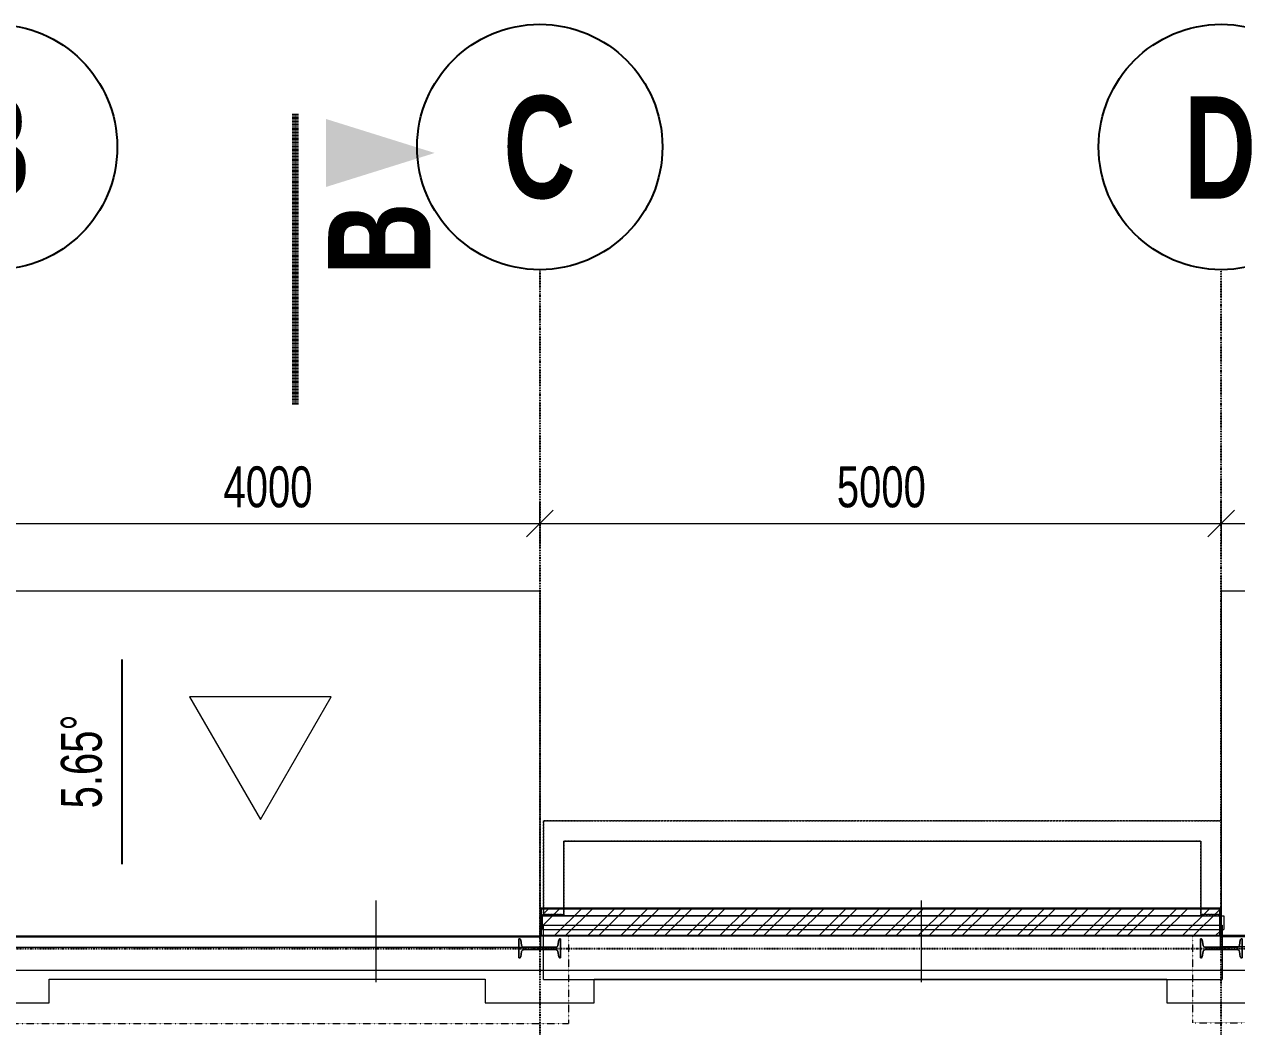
# Model space of a CAD drawing. Header units: millimetres. Extents: x 2179 to 48742, y 3478 to 161002.
# Drawn here: x 22288 to 31183, y 152516 to 159868 of the extents above; entities that cross this region are included whole.
import ezdxf

# ---------------------------------------------------------------- set-up
doc = ezdxf.new("R2010")
doc.units = ezdxf.units.MM
for name, pattern in [('1_Čerchovaná 1_0mm', [2.4, 1.2, -0.6, 0, -0.6]), ('1_Čerchovaná 4_0mm', [8, 4, -2, 0, -2]), ('1_Čerchovaná 6_0mm', [12, 6, -3, 0, -3]), ('3_Čárkovaná 1_0mm', [2, 1, -1])]:
    doc.linetypes.add(name, pattern=pattern)
for name, color, linetype, lineweight, true_color in [('2966-1_navrh dispozice stroju-HK_02_dwg-1', 7, 'Continuous', 9, 0x919191), ('A-WALL-PATT-1', 9, 'Continuous', 9, 0x808080), ('S-GRID-1', 9, '1_Čerchovaná 6_0mm', 25, 0x808080), ('S-GRID-IDEN', 9, 'Continuous', 25, 0x808080), ('S-GRID-IDEN-1', 9, 'Continuous', 9, 0x808080)]:
    doc.layers.add(name, color=color, linetype=linetype, lineweight=lineweight, true_color=true_color)
for name, color, linetype, lineweight in [('A-ANNO-DIMS', 7, 'Continuous', 9), ('A-ANNO-DIMS-150', 7, 'Continuous', 9), ('A-DETL-MBND', 7, '3_Čárkovaná 1_0mm', 9), ('A-DETL-THIN-1', 7, 'Continuous', 9), ('A-DOOR', 7, 'Continuous', 9), ('A-DOOR-HDLN', 7, '1_Čerchovaná 1_0mm', 18), ('A-FLOR', 7, 'Continuous', 9), ('A-FLOR-LEVL', 7, 'Continuous', 9), ('A-WALL', 7, 'Continuous', 9), ('A-WALL-1', 7, 'Continuous', 25), ('G-ANNO-DIMS-1', 7, 'Continuous', 25), ('G-ANNO-SYMB', 7, 'Continuous', 9), ('G-ANNO-SYMB-1', 7, '1_Čerchovaná 4_0mm', 100), ('G-ANNO-SYMB-2', 7, 'Continuous', 18), ('Obrys-1', 7, 'Continuous', 9), ('S-COLS', 7, 'Continuous', 9)]:
    doc.layers.add(name, color=color, linetype=linetype, lineweight=lineweight)
doc.styles.add('Arial_1', font='arial.ttf', dxfattribs={"width": 0.7, "height": 300})
doc.styles.add('Arial_B_1', font='arialbd.ttf', dxfattribs={"width": 0.7, "height": 750})
doc.dimstyles.new('Vnitřní_-_průhledné', dxfattribs={"dimscale": 304.8, "dimtxt": 306.07782, "dimasz": 0.639764, "dimexe": 0.492126, "dimexo": 0.0625, "dimgap": 0.098425, "dimtad": 1, "dimdec": 0, "dimrnd": 5, "dimzin": 0, "dimdsep": 46, "dimtxsty": 'Arial_1', "dimblk1": 'OBLIQUE', "dimblk2": 'OBLIQUE', "dimsah": 1, "dimcen": 0.09, "dimdle": 0.492126, "dimazin": 0, "dimtfac": 1, "dimtdec": 4, "dimtix": 1, "dimtmove": 0, "dimatfit": 3, "dimfxl": 0.492126, "dimfxlon": 1, "dimtvp": 1, "dimtolj": 1, "dimtzin": 0, "dimarcsym": 2})

# ---------------------------------------------------------------- blocks, each defined once
blk = doc.blocks.new('M_S profily_ sloup - 374570-1NP _ stroje')
at = {"layer": 'S-COLS'}
for p, q in [((239896, 34497.7), (239824.4, 34378.6)), ((239824.4, 34378.6), (239896, 34497.7)), ((239888.6, 34447.6), (239903.4, 34485.2)), ((239903.4, 34485.2), (239888.6, 34447.6)), ((240095.3, 34307), (239895.5, 34427.1)), ((239895.5, 34427.1), (240095.3, 34307)), ((239899.9, 34495.4), (239896, 34497.7)), ((239896, 34497.7), (239899.9, 34495.4)), ((239824.4, 34378.6), (239828.3, 34376.3)), ((239828.3, 34376.3), (239824.4, 34378.6)), ((239839, 34378), (239865.2, 34408.7)), ((239865.2, 34408.7), (239839, 34378)), ((239886.5, 34412.2), (240086.4, 34292.1)), ((240086.4, 34292.1), (239886.5, 34412.2)), ((239944.9, 34397.4), (239936, 34382.5)), ((239946.3, 34376.3), (239936, 34382.5)), ((239944.5, 34377.3), (239954.8, 34371.2)), ((239955.2, 34391.2), (239944.9, 34397.4)), ((239953.5, 34392.3), (239963.8, 34386.1)), ((239954.8, 34371.2), (239963.8, 34386.1)), ((239979.1, 34376.9), (239970.1, 34362)), ((239980.4, 34355.8), (239970.1, 34362)), ((239978.7, 34356.8), (239989, 34350.6)), ((239989.4, 34370.7), (239979.1, 34376.9)), ((239987.6, 34371.7), (239997.9, 34365.5)), ((239989, 34350.6), (239997.9, 34365.5)), ((240013.2, 34356.4), (240004.3, 34341.4)), ((240014.5, 34335.3), (240004.3, 34341.4)), ((240023.5, 34350.2), (240013.2, 34356.4)), ((240021.8, 34351.2), (240032.1, 34345)), ((240023.1, 34330.1), (240032.1, 34345)), ((240085.8, 34221.5), (240157.4, 34340.6)), ((240157.4, 34340.6), (240085.8, 34221.5)), ((240142.9, 34341.2), (240116.6, 34310.5)), ((240116.6, 34310.5), (240142.9, 34341.2)), ((240157.4, 34340.6), (240153.5, 34343)), ((240153.5, 34343), (240157.4, 34340.6)), ((240012.8, 34336.3), (240023.1, 34330.1)), ((240093.3, 34271.6), (240078.5, 34234)), ((240078.5, 34234), (240093.3, 34271.6)), ((240081.9, 34223.8), (240085.8, 34221.5)), ((240085.8, 34221.5), (240081.9, 34223.8))]:
    blk.add_line(p, q, dxfattribs=at)
at = {"layer": 'S-COLS', "flags": 128}
for points in [[(239895.5, 34427.1), (239892.4, 34429.5), (239889.9, 34432.6), (239888.3, 34436.1), (239887.5, 34439.9), (239887.6, 34443.8), (239888.6, 34447.6)], [(239903.4, 34485.2), (239903.9, 34487.1), (239903.9, 34489), (239903.5, 34490.9), (239902.7, 34492.7), (239901.5, 34494.2), (239899.9, 34495.4)], [(239828.3, 34376.3), (239830.1, 34375.5), (239832, 34375.1), (239834, 34375.2), (239835.8, 34375.7), (239837.5, 34376.7), (239839, 34378)], [(239865.2, 34408.7), (239868.1, 34411.4), (239871.5, 34413.3), (239875.2, 34414.4), (239879.1, 34414.6), (239883, 34413.8), (239886.5, 34412.2)], [(240153.5, 34343), (240151.7, 34343.8), (240149.8, 34344.1), (240147.9, 34344), (240146, 34343.5), (240144.3, 34342.5), (240142.9, 34341.2)], [(240086.4, 34292.1), (240089.5, 34289.7), (240091.9, 34286.7), (240093.6, 34283.1), (240094.4, 34279.3), (240094.3, 34275.4), (240093.3, 34271.6)], [(240116.6, 34310.5), (240113.8, 34307.8), (240110.4, 34305.9), (240106.6, 34304.8), (240102.7, 34304.7), (240098.9, 34305.4), (240095.3, 34307)], [(240078.5, 34234), (240078, 34232.2), (240077.9, 34230.2), (240078.3, 34228.3), (240079.1, 34226.5), (240080.4, 34225), (240081.9, 34223.8)]]:
    blk.add_lwpolyline(points, dxfattribs=at)
at = {"layer": 'S-COLS'}
for centre, radius, start, end in [((239904.1, 34441.4), 16.7, 158.45198, 238.98964), ((239895.6, 34488.2), 8.35, 338.45198, 58.98964), ((239832.6, 34383.4), 8.35, 238.98964, 319.5273), ((239877.9, 34397.9), 16.7, 58.98964, 139.5273), ((240149.2, 34335.8), 8.35, 58.98964, 139.5273), ((240077.8, 34277.8), 16.7, 338.45198, 58.98964), ((240103.9, 34321.3), 16.7, 238.98964, 319.5273), ((240086.2, 34231), 8.35, 158.45198, 238.98964)]:
    blk.add_arc(centre, radius, start, end, dxfattribs=at)
blk = doc.blocks.new('M_S profily_ sloup - 374571-1NP _ stroje')
at = {"layer": 'S-COLS'}
for p, q in [((244181.4, 31921.8), (244109.8, 31802.6)), ((244109.8, 31802.6), (244181.4, 31921.8)), ((244173.9, 31871.6), (244188.8, 31909.2)), ((244188.8, 31909.2), (244173.9, 31871.6)), ((244380.7, 31731), (244180.9, 31851.2)), ((244180.9, 31851.2), (244380.7, 31731)), ((244185.3, 31919.4), (244181.4, 31921.8)), ((244181.4, 31921.8), (244185.3, 31919.4)), ((244109.8, 31802.6), (244113.7, 31800.3)), ((244113.7, 31800.3), (244109.8, 31802.6)), ((244124.3, 31802), (244150.6, 31832.8)), ((244150.6, 31832.8), (244124.3, 31802)), ((244171.9, 31836.3), (244371.7, 31716.1)), ((244371.7, 31716.1), (244171.9, 31836.3)), ((244221.7, 31826.6), (244212.7, 31811.7)), ((244223, 31805.5), (244212.7, 31811.7)), ((244221.3, 31806.6), (244231.6, 31800.4)), ((244232, 31820.4), (244221.7, 31826.6)), ((244230.2, 31821.5), (244240.5, 31815.3)), ((244231.6, 31800.4), (244240.5, 31815.3)), ((244255.8, 31806.1), (244246.9, 31791.2)), ((244257.1, 31785), (244246.9, 31791.2)), ((244255.4, 31786), (244265.7, 31779.9)), ((244266.1, 31799.9), (244255.8, 31806.1)), ((244264.4, 31801), (244274.7, 31794.8)), ((244265.7, 31779.9), (244274.7, 31794.8)), ((244290, 31785.6), (244281, 31770.7)), ((244291.3, 31764.5), (244281, 31770.7)), ((244289.6, 31765.5), (244299.9, 31759.3)), ((244300.2, 31779.4), (244290, 31785.6)), ((244298.5, 31780.4), (244308.8, 31774.2)), ((244299.9, 31759.3), (244308.8, 31774.2)), ((244371.2, 31645.5), (244442.8, 31764.6)), ((244442.8, 31764.6), (244371.2, 31645.5)), ((244428.2, 31765.3), (244402, 31734.5)), ((244402, 31734.5), (244428.2, 31765.3)), ((244442.8, 31764.6), (244438.9, 31767)), ((244438.9, 31767), (244442.8, 31764.6)), ((244378.7, 31695.7), (244363.8, 31658.1)), ((244363.8, 31658.1), (244378.7, 31695.7)), ((244367.3, 31647.9), (244371.2, 31645.5)), ((244371.2, 31645.5), (244367.3, 31647.9))]:
    blk.add_line(p, q, dxfattribs=at)
at = {"layer": 'S-COLS', "flags": 128}
for points in [[(244180.9, 31851.2), (244177.8, 31853.6), (244175.3, 31856.6), (244173.6, 31860.1), (244172.8, 31863.9), (244172.9, 31867.8), (244173.9, 31871.6)], [(244188.8, 31909.2), (244189.3, 31911.1), (244189.3, 31913), (244188.9, 31915), (244188.1, 31916.7), (244186.9, 31918.2), (244185.3, 31919.4)], [(244113.7, 31800.3), (244115.5, 31799.5), (244117.4, 31799.1), (244119.3, 31799.2), (244121.2, 31799.7), (244122.9, 31800.7), (244124.3, 31802)], [(244150.6, 31832.8), (244153.4, 31835.4), (244156.8, 31837.3), (244160.6, 31838.4), (244164.5, 31838.6), (244168.3, 31837.9), (244171.9, 31836.3)], [(244438.9, 31767), (244437.1, 31767.8), (244435.2, 31768.2), (244433.3, 31768.1), (244431.4, 31767.5), (244429.7, 31766.6), (244428.2, 31765.3)], [(244371.7, 31716.1), (244374.8, 31713.7), (244377.3, 31710.7), (244379, 31707.2), (244379.8, 31703.4), (244379.7, 31699.5), (244378.7, 31695.7)], [(244402, 31734.5), (244399.1, 31731.9), (244395.7, 31729.9), (244392, 31728.9), (244388.1, 31728.7), (244384.3, 31729.4), (244380.7, 31731)], [(244363.8, 31658.1), (244363.3, 31656.2), (244363.3, 31654.2), (244363.7, 31652.3), (244364.5, 31650.6), (244365.7, 31649.1), (244367.3, 31647.9)]]:
    blk.add_lwpolyline(points, dxfattribs=at)
at = {"layer": 'S-COLS'}
for centre, radius, start, end in [((244189.5, 31865.5), 16.7, 158.45198, 238.98964), ((244181, 31912.3), 8.35, 338.45198, 58.98964), ((244118, 31807.5), 8.35, 238.98964, 319.5273), ((244163.3, 31821.9), 16.7, 58.98964, 139.5273), ((244434.6, 31759.8), 8.35, 58.98964, 139.5273), ((244363.1, 31701.8), 16.7, 338.45198, 58.98964), ((244389.3, 31745.4), 16.7, 238.98964, 319.5273), ((244371.6, 31655), 8.35, 158.45198, 238.98964)]:
    blk.add_arc(centre, radius, start, end, dxfattribs=at)
blk = doc.blocks.new('M_Vrata_ výsuvná_ sekční - 3000X4000 MM-499574-1NP _ stroje')
at = {"layer": 'A-DOOR'}
for p, q in [((2000, -100), (-2000, -100)), ((-2000, -100), (-2000, -180)), ((2000, -180), (2000, -100)), ((-2000, -180), (2000, -180))]:
    blk.add_line(p, q, dxfattribs=at)
at = {"layer": 'A-DOOR-HDLN'}
for p, q in [((-2203.2, -100), (-2203.2, -738.8)), ((2203.2, -100), (2203.2, -738.8)), ((-2203.2, -738.8), (2203.2, -738.8))]:
    blk.add_line(p, q, dxfattribs=at)
blk = doc.blocks.new('M_Vrata_ výsuvná_ sekční - 3000X4000 MM-444875-1NP _ stroje')
at = {"layer": 'A-DOOR'}
for p, q in [((2000, -100), (-2000, -100)), ((-2000, -100), (-2000, -180)), ((2000, -180), (2000, -100)), ((-2000, -180), (2000, -180))]:
    blk.add_line(p, q, dxfattribs=at)
at = {"layer": 'A-DOOR-HDLN'}
for p, q in [((-2203.2, -100), (-2203.2, -738.8)), ((2203.2, -100), (2203.2, -738.8)), ((-2203.2, -738.8), (2203.2, -738.8))]:
    blk.add_line(p, q, dxfattribs=at)
blk = doc.blocks.new('2966-1_navrh dispozice stroju-HK_02_dwg-876232-1NP _ stroje')
at = {"layer": 'Obrys-1'}
for p, q in [((-72510, 58169.5), (-73024.3, 58478.7)), ((-74570.8, 54741.2), (-75085.1, 55050.4))]:
    blk.add_line(p, q, dxfattribs=at)
blk = doc.blocks.new('Osnova - 6mm-307864-1NP _ stroje')
at = {"layer": 'S-GRID-IDEN'}
blk.add_circle((0, 0), 6, dxfattribs=at)
blk = doc.blocks.new('Řez - Velká značka-308779-1NP _ stroje')
at = {"layer": 'G-ANNO-SYMB'}
blk.add_hatch(color=256, dxfattribs=at).paths.add_polyline_path([(3.576, 1.5), (0.25, 1.5), (1.913, 6.822)])
blk = doc.blocks.new('DIMBLOCK28-1NP _ stroje')
at = {"layer": 'A-ANNO-DIMS-150'}
for p, q in [((22069.8, 156206.3), (22069.8, 156356.3)), ((26069.8, 156206.3), (26069.8, 156356.3)), ((22069.8, 156206.3), (26069.8, 156206.3)), ((22069.8, 156206.3), (22069.8, 156056.3)), ((26069.8, 156206.3), (26069.8, 156056.3))]:
    blk.add_line(p, q, dxfattribs=at)
at = {"layer": 'A-ANNO-DIMS-150', "lineweight": 18}
for p, q in [((22069.8, 156206.3), (22167.3, 156303.8)), ((26069.8, 156206.3), (26167.3, 156303.8)), ((22069.8, 156206.3), (21972.3, 156108.8)), ((26069.8, 156206.3), (25972.3, 156108.8))]:
    blk.add_line(p, q, dxfattribs=at)
at = {"layer": 'A-ANNO-DIMS-150', "color": 0, "insert": (23749.6, 156625.7), "char_height": 300, "width": 768.491, "attachment_point": 1, "line_spacing_factor": 0.941778, "style": 'Arial_1'}
blk.add_mtext('4000', dxfattribs=at)
blk = doc.blocks.new('_Oblique')
at = {"color": 0, "linetype": 'ByBlock', "lineweight": -2}
blk.add_line((-0.5, -0.5), (0.5, 0.5), dxfattribs=at)
blk = doc.blocks.new('DIMBLOCK29-1NP _ stroje')
at = {"layer": 'A-ANNO-DIMS-150'}
for p, q in [((26069.8, 156206.3), (26069.8, 156356.3)), ((31069.8, 156206.3), (31069.8, 156356.3)), ((26069.8, 156206.3), (31069.8, 156206.3)), ((26069.8, 156206.3), (26069.8, 156056.3)), ((31069.8, 156206.3), (31069.8, 156056.3))]:
    blk.add_line(p, q, dxfattribs=at)
at = {"layer": 'A-ANNO-DIMS-150', "lineweight": 18}
for p, q in [((26069.8, 156206.3), (26167.3, 156303.8)), ((31069.8, 156206.3), (31167.3, 156303.8)), ((26069.8, 156206.3), (25972.3, 156108.8)), ((31069.8, 156206.3), (30972.3, 156108.8))]:
    blk.add_line(p, q, dxfattribs=at)
at = {"layer": 'A-ANNO-DIMS-150', "color": 0, "insert": (28249.6, 156625.7), "char_height": 300, "width": 768.491, "attachment_point": 1, "line_spacing_factor": 0.941778, "style": 'Arial_1'}
blk.add_mtext('5000', dxfattribs=at)
blk = doc.blocks.new('DIMBLOCK30-1NP _ stroje')
at = {"layer": 'A-ANNO-DIMS-150'}
for p, q in [((31069.8, 156206.3), (31069.8, 156356.3)), ((35069.8, 156206.3), (35069.8, 156356.3)), ((31069.8, 156206.3), (35069.8, 156206.3)), ((31069.8, 156206.3), (31069.8, 156056.3)), ((35069.8, 156206.3), (35069.8, 156056.3))]:
    blk.add_line(p, q, dxfattribs=at)
at = {"layer": 'A-ANNO-DIMS-150', "lineweight": 18}
for p, q in [((31069.8, 156206.3), (31167.3, 156303.8)), ((35069.8, 156206.3), (35167.3, 156303.8)), ((31069.8, 156206.3), (30972.3, 156108.8)), ((35069.8, 156206.3), (34972.3, 156108.8))]:
    blk.add_line(p, q, dxfattribs=at)
at = {"layer": 'A-ANNO-DIMS-150', "color": 0, "insert": (32749.6, 156625.7), "char_height": 300, "width": 768.491, "attachment_point": 1, "line_spacing_factor": 0.941778, "style": 'Arial_1'}
blk.add_mtext('4000', dxfattribs=at)

msp = doc.modelspace()

# ---------------------------------------------------------------- hatches: boundary and pattern name
at = {"layer": 'A-WALL-PATT-1'}
h = msp.add_hatch(dxfattribs=at)
h.set_pattern_fill('FP_4', color=256, angle=76.01036, style=0, pattern_type=2)
h.set_pattern_definition([(45.00036, (-161918.41, 0), (-121.23422, 121.2327), []), (45.00036, (-161837.59, 0.0005), (-121.23422, 121.2327), [])])
h.paths.add_polyline_path([(38039.8, 153184.2), (38080.8, 153184.2), (38080.8, 153384.2), (35060.8, 153384.2), (35060.8, 153184.2)])
h.paths.add_polyline_path([(31060.8, 153184.2), (31060.8, 153384.2), (26077.3, 153384.2), (26077.3, 153184.2)])
h.paths.add_polyline_path([(22077.3, 153184.2), (22077.3, 153384.2), (19097.3, 153384.2), (19097.3, 153184.2)])

# ---------------------------------------------------------------- linework, layer by layer
at = {"layer": 'A-DETL-MBND'}
for p, q in [((26097.3, 153330.4), (26097.3, 154026.8)), ((26097.3, 154026.8), (26097.3, 153330.4)), ((31069.8, 154026.8), (26097.3, 154026.8)), ((26097.3, 154026.8), (31069.8, 154026.8)), ((31069.8, 153340.4), (31069.8, 154026.8)), ((31069.8, 154026.8), (31069.8, 153340.4)), ((26247.3, 153330.4), (26247.3, 153876.8)), ((26247.3, 153876.8), (26247.3, 153330.4)), ((30919.8, 153876.8), (26247.3, 153876.8)), ((26247.3, 153876.8), (30919.8, 153876.8)), ((30919.8, 153340.4), (30919.8, 153876.8)), ((30919.8, 153876.8), (30919.8, 153340.4)), ((26247.3, 153340.4), (26097.3, 153340.4)), ((26097.3, 153340.4), (26247.3, 153340.4)), ((26097.3, 153330.4), (26247.3, 153330.4)), ((26247.3, 153330.4), (26097.3, 153330.4)), ((31069.8, 153340.4), (30919.8, 153340.4)), ((30919.8, 153340.4), (31069.8, 153340.4))]:
    msp.add_line(p, q, dxfattribs=at)
at = {"layer": 'A-DETL-THIN-1'}
for p, q in [((24540.3, 154935.8), (23501.1, 154935.8)), ((23501.1, 154935.8), (24020.7, 154035.8)), ((24020.7, 154035.8), (24540.3, 154935.8))]:
    msp.add_line(p, q, dxfattribs=at)
at = {"layer": 'A-FLOR'}
for p, q in [((26247.3, 153330.4), (26247.3, 153876.8)), ((26247.3, 153876.8), (30919.8, 153876.8)), ((30919.8, 153876.8), (30919.8, 153330.4)), ((30919.8, 153330.4), (26247.3, 153330.4)), ((19447.3, 152931.4), (37689.8, 152931.4)), ((22469.8, 152690.4), (22469.8, 152865.4)), ((22469.8, 152865.4), (25669.8, 152865.4)), ((25669.8, 152865.4), (25669.8, 152690.4)), ((26469.8, 152690.4), (26469.8, 152865.4)), ((26469.8, 152865.4), (30669.8, 152865.4)), ((30669.8, 152865.4), (30669.8, 152690.4)), ((21669.8, 152690.4), (22469.8, 152690.4)), ((25669.8, 152690.4), (26469.8, 152690.4)), ((30669.8, 152690.4), (31469.8, 152690.4))]:
    msp.add_line(p, q, dxfattribs=at)
at = {"layer": 'A-FLOR-LEVL'}
for p, q in [((22069.8, 155712), (26069.8, 155712)), ((26069.8, 155712), (26069.8, 153175)), ((31069.8, 155713.9), (35069.8, 155713.9)), ((31069.8, 155713.9), (31069.8, 153177)), ((22069.8, 153175), (26069.8, 153175)), ((31069.8, 153177), (35069.8, 153177))]:
    msp.add_line(p, q, dxfattribs=at)
at = {"layer": 'A-WALL'}
for p, q in [((31060.8, 153379.2), (26077.3, 153379.2)), ((26089.7, 153330.4), (31089.7, 153330.4)), ((26089.7, 153230.4), (26089.7, 153330.4)), ((31089.7, 153330.4), (31089.7, 153230.4)), ((26089.7, 153230.4), (31089.7, 153230.4)), ((26097.3, 153261.8), (31077.3, 153261.8)), ((26097.3, 152861.8), (26097.3, 153261.8)), ((31077.3, 153261.8), (31077.3, 152861.8)), ((26077.3, 153179.2), (26077.3, 153184.2)), ((31060.8, 153179.2), (26077.3, 153179.2)), ((31060.8, 153184.2), (31060.8, 153179.2)), ((26097.3, 152861.8), (31077.3, 152861.8))]:
    msp.add_line(p, q, dxfattribs=at)
at = {"layer": 'A-WALL-1'}
for p, q in [((31060.8, 153384.2), (26077.3, 153384.2)), ((26077.3, 153384.2), (26077.3, 153184.2)), ((31060.8, 153184.2), (31060.8, 153384.2)), ((26077.3, 153184.2), (31060.8, 153184.2))]:
    msp.add_line(p, q, dxfattribs=at)
at = {"layer": 'G-ANNO-DIMS-1'}
msp.add_line((23004.7, 153708.7), (23004.7, 155208.7), dxfattribs=at)
at = {"layer": 'G-ANNO-SYMB-1'}
msp.add_line((24276, 159211.2), (24276, 157078.4), dxfattribs=at)
at = {"layer": 'S-GRID-1'}
for p, q in [((26069.8, 158068.3), (26069.8, 120650.8)), ((31069.8, 120650.8), (31069.8, 158068.3)), ((15251.9, 153090.4), (41989.2, 153090.4))]:
    msp.add_line(p, q, dxfattribs=at)

# ---------------------------------------------------------------- block references
at = {"layer": '2966-1_navrh dispozice stroju-HK_02_dwg-1', "rotation": 301.0103595051887}
msp.add_blockref('2966-1_navrh dispozice stroju-HK_02_dwg-876232-1NP _ stroje', (16370.5, 60726.8), dxfattribs=at)
at = {"layer": 'A-DOOR-HDLN'}
for name, p in [('M_Vrata_ výsuvná_ sekční - 3000X4000 MM-444875-1NP _ stroje', (24077.3, 153279.2)), ('M_Vrata_ výsuvná_ sekční - 3000X4000 MM-499574-1NP _ stroje', (33060.8, 153284.2))]:
    msp.add_blockref(name, p, dxfattribs=at)
at = {"layer": 'G-ANNO-SYMB', "xscale": 149.9999999999999, "yscale": 149.9999999999999, "zscale": 149.9999999999999, "rotation": 269.9999999999995}
msp.add_blockref('Řez - Velká značka-308779-1NP _ stroje', (24276, 159211.2), dxfattribs=at)
at = {"layer": 'S-COLS', "rotation": 31.01035950519297}
for name in ['M_S profily_ sloup - 374570-1NP _ stroje', 'M_S profily_ sloup - 374571-1NP _ stroje']:
    msp.add_blockref(name, (-161918.4, 0), dxfattribs=at)
at = {"layer": 'S-GRID-IDEN', "xscale": 149.9999999999999, "yscale": 149.9999999999999, "zscale": 149.9999999999999, "rotation": 180}
for p in [(22069.8, 158968.3), (26069.8, 158968.3)]:
    msp.add_blockref('Osnova - 6mm-307864-1NP _ stroje', p, dxfattribs=at)
at = {"layer": 'S-GRID-IDEN', "xscale": 149.9999999999999, "yscale": 149.9999999999999, "zscale": 149.9999999999999}
msp.add_blockref('Osnova - 6mm-307864-1NP _ stroje', (31069.8, 158968.3), dxfattribs=at)

# ---------------------------------------------------------------- texts
at = {"layer": 'G-ANNO-SYMB-2', "insert": (24517.2, 158030.2), "char_height": 750, "width": 648.164, "attachment_point": 1, "rotation": 90, "style": 'Arial_B_1'}
msp.add_mtext('\\fArial|b1|i0|c238|p34|;\\W.7;B', dxfattribs=at)
at = {"layer": 'S-GRID-IDEN-1', "char_height": 750, "width": 648.164, "attachment_point": 1, "style": 'Arial_B_1'}
for s, insert in [('\\fArial|b1|i0|c238|p34|;\\W.7;B', (21802.7, 159342.8)), ('\\fArial|b1|i0|c238|p34|;\\W.7;C', (25802.7, 159342.8)), ('\\fArial|b1|i0|c238|p34|;\\W.7;D', (30795, 159339.3))]:
    msp.add_mtext(s, dxfattribs=dict(at, insert=insert))

# ---------------------------------------------------------------- dimensions: what is measured, and where the dimension line sits
at = {"layer": 'A-ANNO-DIMS'}
for base, p1, p2, override, picture, middle in [((26069.8, 156206.3), (22069.8, 156356.3), (26069.8, 156356.3), {"dimpost": '<>', "dimfxl": 4000}, 'DIMBLOCK28-1NP _ stroje', (24069.8, 156389.4)), ((31069.8, 156206.3), (26069.8, 156356.3), (31069.8, 156356.3), {"dimpost": '<>', "dimfxl": 5000}, 'DIMBLOCK29-1NP _ stroje', (28569.8, 156389.4)), ((35069.8, 156206.3), (31069.8, 156356.3), (35069.8, 156356.3), {"dimpost": '<>', "dimfxl": 4000}, 'DIMBLOCK30-1NP _ stroje', (33069.8, 156389.4))]:
    dim = msp.add_linear_dim(base=base, p1=p1, p2=p2, angle=0, dimstyle='Vnitřní_-_průhledné', override=override, dxfattribs=at)
    dim.commit()
    dim.dimension.update_dxf_attribs({"geometry": picture, "text_midpoint": middle})

# ---------------------------------------------------------------- next in the draw order: texts
at = {"layer": 'G-ANNO-DIMS-1', "insert": (22556.1, 154117.5), "char_height": 300, "width": 819.03, "attachment_point": 1, "rotation": 90, "line_spacing_factor": 0.941778, "style": 'Arial_1', "bg_fill": 3, "box_fill_scale": 1.25, "bg_fill_color": 256, "bg_fill_true_color": 13158600, "bg_fill_transparency": 0}
msp.add_mtext('5.65°', dxfattribs=at)

doc.saveas('drawing.dxf')
